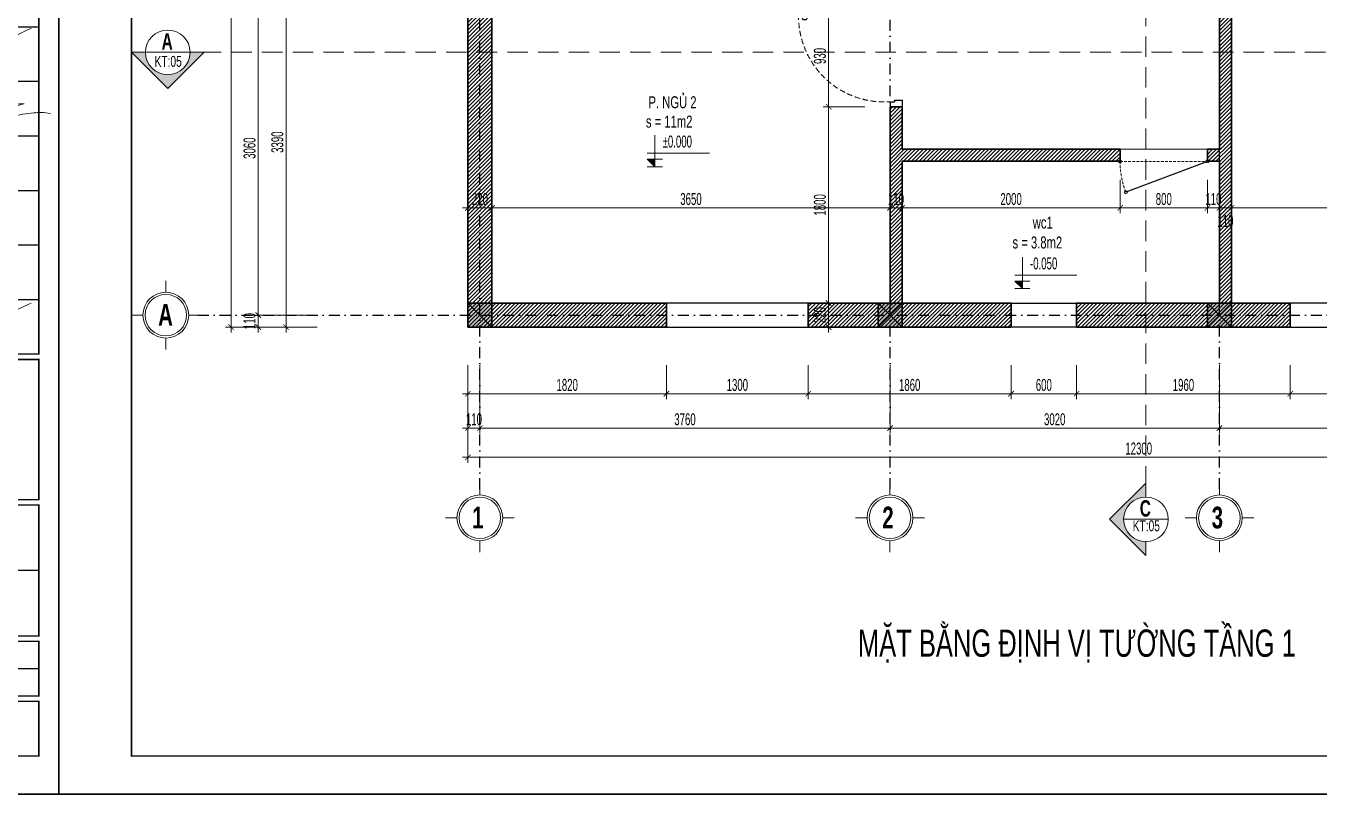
# Model space of a CAD drawing. Header units: inches. Extents: x 274208 to 641690, y -81912 to 129129.
# Drawn here: x 489819 to 501676, y 89217 to 96259 of the extents above; entities that cross this region are included whole.
import ezdxf
from ezdxf.enums import TextEntityAlignment as Align

# ---------------------------------------------------------------- set-up
doc = ezdxf.new("R2010")
doc.units = ezdxf.units.IN
doc.header["$MEASUREMENT"] = 0
doc.header["$PDMODE"] = 3
for name, pattern in [('$1$HIDDEN', [0.375, 0.25, -0.125]), ('DASHDOT', [1, 0.5, -0.25, 0, -0.25]), ('HIDDEN', [0.375, 0.25, -0.125])]:
    doc.linetypes.add(name, pattern=pattern)
for name, color, linetype, lineweight in [('01.Cut', 255, 'Continuous', 35), ('02.Thay', 145, 'Continuous', 20), ('03.Manh', 251, 'Continuous', 13), ('04.Khuat', 250, 'HIDDEN', 18), ('05.Text', 253, 'Continuous', 18), ('06.betong', 2, 'Continuous', 35), ('08.Dim', 156, 'Continuous', 15), ('09.Hatch', 250, 'Continuous', 5), ('11.Khung bo', 32, 'Continuous', 50), ('12.Khung', 36, 'Continuous', 25), ('12.Kinh', 158, 'Continuous', 9), ('DIM', 252, 'Continuous', 20), ('NN_KI HIEU', 22, 'Continuous', 18)]:
    doc.layers.add(name, color=color, linetype=linetype, lineweight=lineweight)
for name, color, linetype in [('3', 2, 'Continuous'), ('NET VUA', 143, 'Continuous'), ('text', 7, 'Continuous'), ('TRUC', 250, 'DASHDOT')]:
    doc.layers.add(name, color=color, linetype=linetype)
doc.layers.add('Tpl_Bound', color=1, linetype='Continuous', plot=False)
doc.styles.add('AVANTH', font='')
doc.styles.add('AVANTHB', font='')
doc.styles.add('TT5_Ghi chu 1', font='', dxfattribs={"width": 0.7, "height": 240})
doc.styles.add('TT5_Text Dim', font='hoatbif.shx', dxfattribs={"width": 0.6})
doc.styles.get('AVANTH').set_extended_font_data('.VnAvantH')
doc.styles.get('AVANTHB').set_extended_font_data('.VnAvantH', bold=True)
doc.styles.get('TT5_Ghi chu 1').set_extended_font_data('.VnBlackH')
doc.dimstyles.new('TT5_Dim 1-50', dxfattribs={"dimscale": 50, "dimtxt": 2.2, "dimasz": 1, "dimexe": 1, "dimexo": 0.5, "dimgap": 0.5, "dimtad": 1, "dimdec": 0, "dimzin": 0, "dimdsep": 46, "dimtxsty": 'TT5_Text Dim', "dimblk": 'ARCHTICK', "dimcen": 0, "dimdle": 1, "dimclrd": 256, "dimclre": 256, "dimclrt": 1, "dimadec": 0, "dimazin": 0, "dimtfac": 0.015, "dimtdec": 0, "dimtix": 1, "dimtmove": 2, "dimatfit": 3, "dimldrblk": 'DOT', "dimfxl": 1, "dimtolj": 1, "dimtzin": 0, "dimlwd": -1, "dimlwe": -1, "dimarcsym": 1})

# ---------------------------------------------------------------- blocks, each defined once
blk = doc.blocks.new('100')
at = {"layer": '05.Text', "color": 1}
for points in [[(1900833, -932012), (1901016, -931923), (1901073, -931902), (1901073, -931902)], [(1900833, -937050), (1901016, -936961), (1901073, -936940), (1901073, -936940)]]:
    blk.add_lwpolyline(points, dxfattribs=at)
blk.add_open_spline([(1900027, -933500), (1900028, -933495), (1900029, -933475), (1900010, -933522), (1900041, -933557), (1900095, -933511), (1900154, -933461), (1900222, -933393), (1900280, -933312), (1900318, -933248), (1900355, -933202), (1900345, -933163), (1900297, -933190), (1900265, -933226), (1900221, -933280), (1900168, -933361), (1900108, -933445), (1900075, -933539), (1900057, -933597), (1900065, -933630), (1900077, -933654), (1900123, -933629), (1900176, -933586), (1900391, -933344), (1900537, -933217), (1900787, -932865), (1900665, -932986), (1900598, -933094), (1900494, -933261), (1900413, -933391), (1900396, -933454), (1900395, -933492), (1900470, -933407), (1900493, -933365), (1900645, -933168), (1900543, -933294), (1900513, -933336), (1900502, -933367), (1900498, -933393), (1900534, -933398), (1900569, -933370), (1900603, -933334), (1900678, -933245), (1900567, -933315), (1900453, -933362), (1900586, -933347), (1900655, -933323), (1900766, -933306), (1900830, -933287), (1900975, -933278), (1900875, -933295), (1900785, -933350), (1900604, -933442), (1900351, -933549), (1899955, -933689), (1899652, -933774), (1899240, -933977), (1899913, -933722), (1900222, -933624), (1900688, -933511), (1901024, -933457), (1901268, -933437), (1901368, -933451), (1901426, -933459)], degree=3, knots=[0, 0, 0, 0, 13.001549, 45.182046, 75.147666, 135.108377, 209.641321, 330.219786, 413.431736, 506.039568, 562.398795, 572.463919, 614.687261, 666.540181, 742.379066, 813.202468, 960.332922, 1047.085289, 1116.051756, 1131.302675, 1149.586427, 1184.79628, 1250.847983, 1377.568732, 2101.569807, 2168.068812, 2267.843813, 2387.363722, 2649.028258, 2817.08725, 2833.831444, 2854.618351, 2901.709158, 3027.903615, 3176.185809, 3269.626432, 3330.368571, 3346.796885, 3372.809813, 3391.190007, 3437.370987, 3499.325704, 3566.136718, 3664.560559, 3739.363206, 3816.79641, 3907.070556, 4014.590981, 4111.202593, 4196.764677, 4225.616608, 4342.07839, 4556.167365, 4806.734713, 5180.847788, 5782.871818, 5867.791252, 6344.624172, 6742.186194, 7236.015034, 7661.393477, 7790.355718, 7964.394921, 7964.394921, 7964.394921, 7964.394921], dxfattribs=at)
at = {"layer": '11.Khung bo', "const_width": 26.7}
for points in [[(1860913, -945240), (1860913, -916940), (1896063, -916940), (1896063, -945240)], [(1896213, -937871), (1901213, -937871), (1901213, -930871), (1896213, -930871)], [(1896213, -940540), (1901213, -940540), (1901213, -937971), (1896213, -937971)], [(1896213, -943040), (1901213, -943040), (1901213, -940640), (1896213, -940640)], [(1896213, -944140), (1901213, -944140), (1901213, -943140), (1896213, -943140)], [(1896213, -945240), (1901213, -945240), (1901213, -944240), (1896213, -944240)]]:
    blk.add_lwpolyline(points, close=True, dxfattribs=at)
at = {"layer": '12.Khung'}
for p, q in [((1896213, -931871), (1901213, -931871)), ((1896213, -932871), (1901213, -932871)), ((1896213, -933871), (1901213, -933871)), ((1896213, -934871), (1901213, -934871)), ((1896213, -935871), (1901213, -935871)), ((1896213, -936871), (1901213, -936871)), ((1901213, -941840), (1896213, -941840)), ((1901213, -943640), (1896213, -943640))]:
    blk.add_line(p, q, dxfattribs=at)
at = {"layer": '12.Khung', "color": 1}
blk.add_lwpolyline([(1901579, -945940), (1901579, -916240), (1859580, -916240), (1859580, -945940)], close=True, dxfattribs=at)
blk = doc.blocks.new('\xad3yjrtuktyl')
at = {"layer": '06.betong'}
blk.add_hatch(color=0, dxfattribs=at).paths.add_polyline_path([(-110, -110), (110, -110), (110, 110), (-110, 110)])
at = {"layer": '06.betong', "color": 0}
for p, q in [((-110, 110), (110, -110)), ((-110, -110), (110, 110))]:
    blk.add_line(p, q, dxfattribs=at)
blk.add_lwpolyline([(-110, -110), (110, -110), (110, 110), (-110, 110)], close=True, dxfattribs=at)
blk = doc.blocks.new('CUA D110920')
at = {"layer": '04.Khuat', "ltscale": 200}
blk.add_arc((775005, 2440214), 786, 178.8471, 273.8745, dxfattribs=at)
at = {"layer": '12.Kinh'}
for p, q in [((774948, 2440260), (774328, 2440260)), ((774948, 2440239), (774328, 2440239))]:
    blk.add_line(p, q, dxfattribs=at)
at = {"layer": 'NET VUA'}
for p, q in [((774256, 2440274), (774245, 2440272)), ((774245, 2440272), (774245, 2440269)), ((774251, 2440289), (774297, 2440289)), ((774256, 2440277), (774293, 2440277)), ((774256, 2440277), (774256, 2440274)), ((774258, 2440289), (774258, 2440277)), ((774259, 2440314), (774290, 2440314)), ((774290, 2440289), (774290, 2440277)), ((774293, 2440277), (774293, 2440274)), ((774293, 2440274), (774304, 2440272)), ((774304, 2440272), (774304, 2440269)), ((774328, 2440269), (774328, 2440229)), ((774948, 2440269), (774948, 2440229)), ((775058, 2440269), (775058, 2440314)), ((775058, 2440314), (775168, 2440314)), ((775058, 2440269), (775098, 2440269)), ((775098, 2440254), (775098, 2440269)), ((775098, 2440254), (775168, 2440254)), ((775168, 2440254), (775168, 2440314)), ((774245, 2440227), (774245, 2440229)), ((774256, 2440225), (774245, 2440227)), ((774251, 2440210), (774297, 2440210)), ((774256, 2440222), (774256, 2440225)), ((774256, 2440222), (774293, 2440222)), ((774258, 2440210), (774258, 2440222)), ((774259, 2440184), (774290, 2440184)), ((774290, 2440210), (774290, 2440222)), ((774293, 2440225), (774304, 2440227)), ((774293, 2440222), (774293, 2440225)), ((774304, 2440227), (774304, 2440229)), ((775058, 2439429), (775058, 2439384)), ((775058, 2439429), (775098, 2439429)), ((775098, 2439444), (775168, 2439444)), ((775098, 2439444), (775098, 2439429)), ((775168, 2439444), (775168, 2439384)), ((775058, 2439384), (775168, 2439384))]:
    blk.add_line(p, q, dxfattribs=at)
for points in [[(774328, 2440229), (774218, 2440229), (774218, 2440269), (774328, 2440269)], [(774948, 2440269), (775058, 2440269), (775058, 2440229), (774948, 2440229)]]:
    blk.add_lwpolyline(points, dxfattribs=at)
for centre, start, end in [((774274, 2440296), 130.0176, 196.133), ((774274, 2440296), 343.867, 49.9824), ((774274, 2440203), 163.867, 229.9824), ((774274, 2440203), 310.0176, 16.133)]:
    blk.add_arc(centre, 24, start, end, dxfattribs=at)
blk = doc.blocks.new('ƯERWERWE3')
at = {"layer": '02.Thay'}
for centre in [(458720, 76276), (459520, 76276), (458773, 75992)]:
    blk.add_circle(centre, 13.7, dxfattribs=at)
at = {"layer": '03.Manh', "linetype": 'HIDDEN', "ltscale": 100}
blk.add_line((458720, 76276), (459520, 76276), dxfattribs=at)
blk.add_arc((459520, 76276), 800, 180, 200.8049, dxfattribs=at)
at = {"layer": '3'}
blk.add_line((459520, 76276), (458773, 75992), dxfattribs=at)
blk = doc.blocks.new('_ARCHTICK')
at = {"color": 0, "linetype": 'ByBlock', "const_width": 0.15}
blk.add_lwpolyline([(-0.5, -0.5), (0.5, 0.5)], dxfattribs=at)
blk = doc.blocks.new('*D418')
at = {"layer": '08.Dim', "transparency": 16777216}
for p, q in [((492489, 96888), (492155, 96888)), ((492205, 96938), (492205, 93448)), ((492489, 93498), (492155, 93498))]:
    blk.add_line(p, q, dxfattribs=at)
at = {"layer": 'Defpoints', "color": 0, "transparency": 16777216}
for p in [(492514, 96888), (492205, 93498), (492514, 93498)]:
    blk.add_point(p, dxfattribs=at)
at = {"layer": '08.Dim', "transparency": 16777216, "xscale": 50, "yscale": 50, "zscale": 50}
for p, rotation in [((492205, 96888), 90), ((492205, 93498), 270)]:
    blk.add_blockref('_ARCHTICK', p, dxfattribs=dict(at, rotation=rotation))
at = {"layer": '08.Dim', "color": 1, "transparency": 16777216, "insert": (492125, 95193), "char_height": 110, "attachment_point": 5, "rotation": 90, "style": 'TT5_Text Dim'}
blk.add_mtext('\\A1;3390', dxfattribs=at)
blk = doc.blocks.new('_DOT')
at = {"color": 1, "linetype": 'ByBlock'}
blk.add_line((-0.5, 0), (-1, 0), dxfattribs=at)
at = {"color": 1, "linetype": 'ByBlock', "const_width": 0.5}
blk.add_lwpolyline([(-0.25, 0, 1), (0.25, 0, 1)], format="xyb", close=True, dxfattribs=at)
blk = doc.blocks.new('*D421')
at = {"layer": '08.Dim', "transparency": 16777216}
for p, q in [((492489, 96668), (491900, 96668)), ((491950, 96718), (491950, 93558)), ((492489, 93608), (491900, 93608))]:
    blk.add_line(p, q, dxfattribs=at)
at = {"layer": 'Defpoints', "color": 0, "transparency": 16777216}
for p in [(492514, 96668), (491950, 93608), (492514, 93608)]:
    blk.add_point(p, dxfattribs=at)
at = {"layer": '08.Dim', "transparency": 16777216, "xscale": 50, "yscale": 50, "zscale": 50}
for p, rotation in [((491950, 96668), 90), ((491950, 93608), 270)]:
    blk.add_blockref('_ARCHTICK', p, dxfattribs=dict(at, rotation=rotation))
at = {"layer": '08.Dim', "color": 1, "transparency": 16777216, "insert": (491870, 95138), "char_height": 110, "attachment_point": 5, "rotation": 90, "style": 'TT5_Text Dim'}
blk.add_mtext('\\A1;3060', dxfattribs=at)
blk = doc.blocks.new('*D422')
at = {"layer": '08.Dim', "transparency": 16777216}
for p, q in [((492489, 93608), (491900, 93608)), ((491950, 93608), (491950, 93658)), ((491950, 93608), (491950, 93498)), ((492489, 93498), (491900, 93498)), ((491950, 93498), (491950, 93448))]:
    blk.add_line(p, q, dxfattribs=at)
at = {"layer": 'Defpoints', "color": 0, "transparency": 16777216}
for p in [(492514, 93608), (491950, 93498), (492514, 93498)]:
    blk.add_point(p, dxfattribs=at)
at = {"layer": '08.Dim', "transparency": 16777216, "xscale": 50, "yscale": 50, "zscale": 50}
for p, rotation in [((491950, 93608), 270), ((491950, 93498), 90)]:
    blk.add_blockref('_ARCHTICK', p, dxfattribs=dict(at, rotation=rotation))
at = {"layer": '08.Dim', "color": 1, "transparency": 16777216, "insert": (491870, 93553), "char_height": 110, "attachment_point": 5, "rotation": 90, "style": 'TT5_Text Dim'}
blk.add_mtext('\\A1;110', dxfattribs=at)
blk = doc.blocks.new('*D423')
at = {"layer": '08.Dim', "transparency": 16777216}
for p, q in [((492489, 100498), (491650, 100498)), ((491700, 100548), (491700, 93448)), ((492489, 93498), (491650, 93498))]:
    blk.add_line(p, q, dxfattribs=at)
at = {"layer": 'Defpoints', "color": 0, "transparency": 16777216}
for p in [(492514, 100498), (491700, 93498), (492514, 93498)]:
    blk.add_point(p, dxfattribs=at)
at = {"layer": '08.Dim', "transparency": 16777216, "xscale": 50, "yscale": 50, "zscale": 50}
for p, rotation in [((491700, 100498), 90), ((491700, 93498), 270)]:
    blk.add_blockref('_ARCHTICK', p, dxfattribs=dict(at, rotation=rotation))
at = {"layer": '08.Dim', "color": 1, "transparency": 16777216, "insert": (491620, 96998), "char_height": 110, "attachment_point": 5, "rotation": 90, "style": 'TT5_Text Dim'}
blk.add_mtext('\\A1;7000', dxfattribs=at)
blk = doc.blocks.new('*D436')
at = {"layer": '08.Dim', "transparency": 16777216}
for p, q in [((493872, 93150), (493872, 92837)), ((495692, 93150), (495692, 92837)), ((493822, 92887), (495742, 92887))]:
    blk.add_line(p, q, dxfattribs=at)
at = {"layer": 'Defpoints', "color": 0, "transparency": 16777216}
for p in [(493872, 93175), (495692, 93175), (495692, 92887)]:
    blk.add_point(p, dxfattribs=at)
at = {"layer": '08.Dim', "transparency": 16777216, "xscale": 50, "yscale": 50, "zscale": 50, "rotation": 180}
blk.add_blockref('_ARCHTICK', (493872, 92887), dxfattribs=at)
at = {"layer": '08.Dim', "transparency": 16777216, "xscale": 50, "yscale": 50, "zscale": 50}
blk.add_blockref('_ARCHTICK', (495692, 92887), dxfattribs=at)
at = {"layer": '08.Dim', "color": 1, "transparency": 16777216, "insert": (494782, 92967), "char_height": 110, "attachment_point": 5, "style": 'TT5_Text Dim'}
blk.add_mtext('\\A1;1820', dxfattribs=at)
blk = doc.blocks.new('*D437')
at = {"layer": '08.Dim', "transparency": 16777216}
for p, q in [((495692, 93150), (495692, 92837)), ((496992, 93150), (496992, 92837)), ((495642, 92887), (497042, 92887))]:
    blk.add_line(p, q, dxfattribs=at)
at = {"layer": 'Defpoints', "color": 0, "transparency": 16777216}
for p in [(495692, 93175), (496992, 93175), (496992, 92887)]:
    blk.add_point(p, dxfattribs=at)
at = {"layer": '08.Dim', "transparency": 16777216, "xscale": 50, "yscale": 50, "zscale": 50, "rotation": 180}
blk.add_blockref('_ARCHTICK', (495692, 92887), dxfattribs=at)
at = {"layer": '08.Dim', "transparency": 16777216, "xscale": 50, "yscale": 50, "zscale": 50}
blk.add_blockref('_ARCHTICK', (496992, 92887), dxfattribs=at)
at = {"layer": '08.Dim', "color": 1, "transparency": 16777216, "insert": (496342, 92967), "char_height": 110, "attachment_point": 5, "style": 'TT5_Text Dim'}
blk.add_mtext('\\A1;1300', dxfattribs=at)
blk = doc.blocks.new('*D438')
at = {"layer": '08.Dim', "transparency": 16777216}
for p, q in [((496992, 93150), (496992, 92837)), ((498852, 93150), (498852, 92837)), ((496942, 92887), (498902, 92887))]:
    blk.add_line(p, q, dxfattribs=at)
at = {"layer": 'Defpoints', "color": 0, "transparency": 16777216}
for p in [(496992, 93175), (498852, 93175), (498852, 92887)]:
    blk.add_point(p, dxfattribs=at)
at = {"layer": '08.Dim', "transparency": 16777216, "xscale": 50, "yscale": 50, "zscale": 50, "rotation": 180}
blk.add_blockref('_ARCHTICK', (496992, 92887), dxfattribs=at)
at = {"layer": '08.Dim', "transparency": 16777216, "xscale": 50, "yscale": 50, "zscale": 50}
blk.add_blockref('_ARCHTICK', (498852, 92887), dxfattribs=at)
at = {"layer": '08.Dim', "color": 1, "transparency": 16777216, "insert": (497922, 92967), "char_height": 110, "attachment_point": 5, "style": 'TT5_Text Dim'}
blk.add_mtext('\\A1;1860', dxfattribs=at)
blk = doc.blocks.new('*D439')
at = {"layer": '08.Dim', "transparency": 16777216}
for p, q in [((498852, 93150), (498852, 92837)), ((499452, 93150), (499452, 92837)), ((498802, 92887), (499502, 92887))]:
    blk.add_line(p, q, dxfattribs=at)
at = {"layer": 'Defpoints', "color": 0, "transparency": 16777216}
for p in [(498852, 93175), (499452, 93175), (499452, 92887)]:
    blk.add_point(p, dxfattribs=at)
at = {"layer": '08.Dim', "transparency": 16777216, "xscale": 50, "yscale": 50, "zscale": 50, "rotation": 180}
blk.add_blockref('_ARCHTICK', (498852, 92887), dxfattribs=at)
at = {"layer": '08.Dim', "transparency": 16777216, "xscale": 50, "yscale": 50, "zscale": 50}
blk.add_blockref('_ARCHTICK', (499452, 92887), dxfattribs=at)
at = {"layer": '08.Dim', "color": 1, "transparency": 16777216, "insert": (499152, 92967), "char_height": 110, "attachment_point": 5, "style": 'TT5_Text Dim'}
blk.add_mtext('\\A1;600', dxfattribs=at)
blk = doc.blocks.new('*D440')
at = {"layer": '08.Dim', "transparency": 16777216}
for p, q in [((499452, 93150), (499452, 92837)), ((501412, 93150), (501412, 92837)), ((499402, 92887), (501462, 92887))]:
    blk.add_line(p, q, dxfattribs=at)
at = {"layer": 'Defpoints', "color": 0, "transparency": 16777216}
for p in [(499452, 93175), (501412, 93175), (501412, 92887)]:
    blk.add_point(p, dxfattribs=at)
at = {"layer": '08.Dim', "transparency": 16777216, "xscale": 50, "yscale": 50, "zscale": 50, "rotation": 180}
blk.add_blockref('_ARCHTICK', (499452, 92887), dxfattribs=at)
at = {"layer": '08.Dim', "transparency": 16777216, "xscale": 50, "yscale": 50, "zscale": 50}
blk.add_blockref('_ARCHTICK', (501412, 92887), dxfattribs=at)
at = {"layer": '08.Dim', "color": 1, "transparency": 16777216, "insert": (500432, 92967), "char_height": 110, "attachment_point": 5, "style": 'TT5_Text Dim'}
blk.add_mtext('\\A1;1960', dxfattribs=at)
blk = doc.blocks.new('*D441')
at = {"layer": '08.Dim', "transparency": 16777216}
for p, q in [((501412, 93150), (501412, 92837)), ((504612, 93150), (504612, 92837)), ((501362, 92887), (504662, 92887))]:
    blk.add_line(p, q, dxfattribs=at)
at = {"layer": 'Defpoints', "color": 0, "transparency": 16777216}
for p in [(501412, 93175), (504612, 93175), (504612, 92887)]:
    blk.add_point(p, dxfattribs=at)
at = {"layer": '08.Dim', "transparency": 16777216, "xscale": 50, "yscale": 50, "zscale": 50, "rotation": 180}
blk.add_blockref('_ARCHTICK', (501412, 92887), dxfattribs=at)
at = {"layer": '08.Dim', "transparency": 16777216, "xscale": 50, "yscale": 50, "zscale": 50}
blk.add_blockref('_ARCHTICK', (504612, 92887), dxfattribs=at)
at = {"layer": '08.Dim', "color": 1, "transparency": 16777216, "insert": (503012, 92967), "char_height": 110, "attachment_point": 5, "style": 'TT5_Text Dim'}
blk.add_mtext('\\A1;3200', dxfattribs=at)
blk = doc.blocks.new('*D443')
at = {"layer": '08.Dim', "transparency": 16777216}
for p, q in [((493872, 93150), (493872, 92522)), ((493982, 93150), (493982, 92522)), ((493872, 92572), (493822, 92572)), ((493872, 92572), (493982, 92572)), ((493982, 92572), (494032, 92572))]:
    blk.add_line(p, q, dxfattribs=at)
at = {"layer": 'Defpoints', "color": 0, "transparency": 16777216}
for p in [(493872, 93175), (493982, 93175), (493982, 92572)]:
    blk.add_point(p, dxfattribs=at)
at = {"layer": '08.Dim', "transparency": 16777216, "xscale": 50, "yscale": 50, "zscale": 50}
blk.add_blockref('_ARCHTICK', (493872, 92572), dxfattribs=at)
at = {"layer": '08.Dim', "transparency": 16777216, "xscale": 50, "yscale": 50, "zscale": 50, "rotation": 180}
blk.add_blockref('_ARCHTICK', (493982, 92572), dxfattribs=at)
at = {"layer": '08.Dim', "color": 1, "transparency": 16777216, "insert": (493927, 92652), "char_height": 110, "attachment_point": 5, "style": 'TT5_Text Dim'}
blk.add_mtext('\\A1;110', dxfattribs=at)
blk = doc.blocks.new('*D444')
at = {"layer": '08.Dim', "transparency": 16777216}
for p, q in [((493982, 93150), (493982, 92522)), ((497742, 93150), (497742, 92522)), ((493932, 92572), (497792, 92572))]:
    blk.add_line(p, q, dxfattribs=at)
at = {"layer": 'Defpoints', "color": 0, "transparency": 16777216}
for p in [(493982, 93175), (497742, 93175), (497742, 92572)]:
    blk.add_point(p, dxfattribs=at)
at = {"layer": '08.Dim', "transparency": 16777216, "xscale": 50, "yscale": 50, "zscale": 50, "rotation": 180}
blk.add_blockref('_ARCHTICK', (493982, 92572), dxfattribs=at)
at = {"layer": '08.Dim', "transparency": 16777216, "xscale": 50, "yscale": 50, "zscale": 50}
blk.add_blockref('_ARCHTICK', (497742, 92572), dxfattribs=at)
at = {"layer": '08.Dim', "color": 1, "transparency": 16777216, "insert": (495862, 92652), "char_height": 110, "attachment_point": 5, "style": 'TT5_Text Dim'}
blk.add_mtext('\\A1;3760', dxfattribs=at)
blk = doc.blocks.new('*D445')
at = {"layer": '08.Dim', "transparency": 16777216}
for p, q in [((497742, 93150), (497742, 92522)), ((500762, 93150), (500762, 92522)), ((497692, 92572), (500812, 92572))]:
    blk.add_line(p, q, dxfattribs=at)
at = {"layer": 'Defpoints', "color": 0, "transparency": 16777216}
for p in [(497742, 93175), (500762, 93175), (500762, 92572)]:
    blk.add_point(p, dxfattribs=at)
at = {"layer": '08.Dim', "transparency": 16777216, "xscale": 50, "yscale": 50, "zscale": 50, "rotation": 180}
blk.add_blockref('_ARCHTICK', (497742, 92572), dxfattribs=at)
at = {"layer": '08.Dim', "transparency": 16777216, "xscale": 50, "yscale": 50, "zscale": 50}
blk.add_blockref('_ARCHTICK', (500762, 92572), dxfattribs=at)
at = {"layer": '08.Dim', "color": 1, "transparency": 16777216, "insert": (499252, 92652), "char_height": 110, "attachment_point": 5, "style": 'TT5_Text Dim'}
blk.add_mtext('\\A1;3020', dxfattribs=at)
blk = doc.blocks.new('*D446')
at = {"layer": '08.Dim', "transparency": 16777216}
for p, q in [((500762, 93150), (500762, 92522)), ((505262, 93150), (505262, 92522)), ((500712, 92572), (505312, 92572))]:
    blk.add_line(p, q, dxfattribs=at)
at = {"layer": 'Defpoints', "color": 0, "transparency": 16777216}
for p in [(500762, 93175), (505262, 93175), (505262, 92572)]:
    blk.add_point(p, dxfattribs=at)
at = {"layer": '08.Dim', "transparency": 16777216, "xscale": 50, "yscale": 50, "zscale": 50, "rotation": 180}
blk.add_blockref('_ARCHTICK', (500762, 92572), dxfattribs=at)
at = {"layer": '08.Dim', "transparency": 16777216, "xscale": 50, "yscale": 50, "zscale": 50}
blk.add_blockref('_ARCHTICK', (505262, 92572), dxfattribs=at)
at = {"layer": '08.Dim', "color": 1, "transparency": 16777216, "insert": (503012, 92652), "char_height": 110, "attachment_point": 5, "style": 'TT5_Text Dim'}
blk.add_mtext('\\A1;4500', dxfattribs=at)
blk = doc.blocks.new('*D448')
at = {"layer": '08.Dim', "transparency": 16777216}
for p, q in [((493872, 93150), (493872, 92254)), ((506172, 93150), (506172, 92254)), ((493822, 92304), (506222, 92304))]:
    blk.add_line(p, q, dxfattribs=at)
at = {"layer": 'Defpoints', "color": 0, "transparency": 16777216}
for p in [(493872, 93175), (506172, 93175), (506172, 92304)]:
    blk.add_point(p, dxfattribs=at)
at = {"layer": '08.Dim', "transparency": 16777216, "xscale": 50, "yscale": 50, "zscale": 50, "rotation": 180}
blk.add_blockref('_ARCHTICK', (493872, 92304), dxfattribs=at)
at = {"layer": '08.Dim', "transparency": 16777216, "xscale": 50, "yscale": 50, "zscale": 50}
blk.add_blockref('_ARCHTICK', (506172, 92304), dxfattribs=at)
at = {"layer": '08.Dim', "color": 1, "transparency": 16777216, "insert": (500022, 92384), "char_height": 110, "attachment_point": 5, "style": 'TT5_Text Dim'}
blk.add_mtext('\\A1;12300', dxfattribs=at)
blk = doc.blocks.new('DANHTRUC')
for p, q in [((980383, -947347), (980383, -947137)), ((979963, -947767), (979753, -947767)), ((980803, -947767), (981013, -947767)), ((980383, -948187), (980383, -948397))]:
    blk.add_line(p, q)
for radius in [420, 380]:
    blk.add_circle((980383, -947767), radius)
blk = doc.blocks.new('A$C4E7C6F34')
at = {"layer": 'DIM'}
blk.add_hatch(color=256, dxfattribs=at).paths.add_polyline_path([(-38, 0), (-38, 138), (-178, 138)])
for p, q in [((-38, 576), (-38, 0)), ((964, 248), (-178, 248)), ((-178, 138), (101, 138)), ((-178, 138), (-38, 0)), ((-178, 0), (101, 0))]:
    blk.add_line(p, q, dxfattribs=at)
at = {"layer": 'text', "style": 'TT5_Text Dim', "flags": 8}
blk.add_attdef('%%P0.000', text='', height=220, dxfattribs=at).set_placement((102, 461), align=Align.MIDDLE_LEFT)
blk = doc.blocks.new('*D489')
at = {"layer": '08.Dim', "transparency": 16777216}
for p, q in [((493872, 94848), (493872, 94541)), ((494092, 94848), (494092, 94541)), ((493822, 94591), (494142, 94591))]:
    blk.add_line(p, q, dxfattribs=at)
at = {"layer": 'Defpoints', "color": 0, "transparency": 16777216}
for p in [(493872, 94873), (494092, 94873), (494092, 94591)]:
    blk.add_point(p, dxfattribs=at)
at = {"layer": '08.Dim', "transparency": 16777216, "xscale": 50, "yscale": 50, "zscale": 50, "rotation": 180}
blk.add_blockref('_ARCHTICK', (493872, 94591), dxfattribs=at)
at = {"layer": '08.Dim', "transparency": 16777216, "xscale": 50, "yscale": 50, "zscale": 50}
blk.add_blockref('_ARCHTICK', (494092, 94591), dxfattribs=at)
at = {"layer": '08.Dim', "color": 1, "transparency": 16777216, "insert": (493982, 94671), "char_height": 110, "attachment_point": 5, "style": 'TT5_Text Dim'}
blk.add_mtext('\\A1;220', dxfattribs=at)
blk = doc.blocks.new('*D490')
at = {"layer": '08.Dim', "transparency": 16777216}
for p, q in [((494092, 94848), (494092, 94541)), ((497742, 94848), (497742, 94541)), ((494042, 94591), (497792, 94591))]:
    blk.add_line(p, q, dxfattribs=at)
at = {"layer": 'Defpoints', "color": 0, "transparency": 16777216}
for p in [(494092, 94873), (497742, 94873), (497742, 94591)]:
    blk.add_point(p, dxfattribs=at)
at = {"layer": '08.Dim', "transparency": 16777216, "xscale": 50, "yscale": 50, "zscale": 50, "rotation": 180}
blk.add_blockref('_ARCHTICK', (494092, 94591), dxfattribs=at)
at = {"layer": '08.Dim', "transparency": 16777216, "xscale": 50, "yscale": 50, "zscale": 50}
blk.add_blockref('_ARCHTICK', (497742, 94591), dxfattribs=at)
at = {"layer": '08.Dim', "color": 1, "transparency": 16777216, "insert": (495917, 94671), "char_height": 110, "attachment_point": 5, "style": 'TT5_Text Dim'}
blk.add_mtext('\\A1;3650', dxfattribs=at)
blk = doc.blocks.new('*D491')
at = {"layer": '08.Dim', "transparency": 16777216}
for p, q in [((497742, 94848), (497742, 94541)), ((497852, 94848), (497852, 94541)), ((497742, 94591), (497692, 94591)), ((497742, 94591), (497852, 94591)), ((497852, 94591), (497902, 94591))]:
    blk.add_line(p, q, dxfattribs=at)
at = {"layer": 'Defpoints', "color": 0, "transparency": 16777216}
for p in [(497742, 94873), (497852, 94873), (497852, 94591)]:
    blk.add_point(p, dxfattribs=at)
at = {"layer": '08.Dim', "transparency": 16777216, "xscale": 50, "yscale": 50, "zscale": 50}
blk.add_blockref('_ARCHTICK', (497742, 94591), dxfattribs=at)
at = {"layer": '08.Dim', "transparency": 16777216, "xscale": 50, "yscale": 50, "zscale": 50, "rotation": 180}
blk.add_blockref('_ARCHTICK', (497852, 94591), dxfattribs=at)
at = {"layer": '08.Dim', "color": 1, "transparency": 16777216, "insert": (497797, 94671), "char_height": 110, "attachment_point": 5, "style": 'TT5_Text Dim'}
blk.add_mtext('\\A1;110', dxfattribs=at)
blk = doc.blocks.new('*D492')
at = {"layer": '08.Dim', "transparency": 16777216}
for p, q in [((497852, 94848), (497852, 94541)), ((499852, 94848), (499852, 94541)), ((497802, 94591), (499902, 94591))]:
    blk.add_line(p, q, dxfattribs=at)
at = {"layer": 'Defpoints', "color": 0, "transparency": 16777216}
for p in [(497852, 94873), (499852, 94873), (499852, 94591)]:
    blk.add_point(p, dxfattribs=at)
at = {"layer": '08.Dim', "transparency": 16777216, "xscale": 50, "yscale": 50, "zscale": 50, "rotation": 180}
blk.add_blockref('_ARCHTICK', (497852, 94591), dxfattribs=at)
at = {"layer": '08.Dim', "transparency": 16777216, "xscale": 50, "yscale": 50, "zscale": 50}
blk.add_blockref('_ARCHTICK', (499852, 94591), dxfattribs=at)
at = {"layer": '08.Dim', "color": 1, "transparency": 16777216, "insert": (498852, 94671), "char_height": 110, "attachment_point": 5, "style": 'TT5_Text Dim'}
blk.add_mtext('\\A1;2000', dxfattribs=at)
blk = doc.blocks.new('*D493')
at = {"layer": '08.Dim', "transparency": 16777216}
for p, q in [((499852, 94848), (499852, 94541)), ((500652, 94848), (500652, 94541)), ((499802, 94591), (500702, 94591))]:
    blk.add_line(p, q, dxfattribs=at)
at = {"layer": 'Defpoints', "color": 0, "transparency": 16777216}
for p in [(499852, 94873), (500652, 94873), (500652, 94591)]:
    blk.add_point(p, dxfattribs=at)
at = {"layer": '08.Dim', "transparency": 16777216, "xscale": 50, "yscale": 50, "zscale": 50, "rotation": 180}
blk.add_blockref('_ARCHTICK', (499852, 94591), dxfattribs=at)
at = {"layer": '08.Dim', "transparency": 16777216, "xscale": 50, "yscale": 50, "zscale": 50}
blk.add_blockref('_ARCHTICK', (500652, 94591), dxfattribs=at)
at = {"layer": '08.Dim', "color": 1, "transparency": 16777216, "insert": (500252, 94671), "char_height": 110, "attachment_point": 5, "style": 'TT5_Text Dim'}
blk.add_mtext('\\A1;800', dxfattribs=at)
blk = doc.blocks.new('*D494')
at = {"layer": '08.Dim', "transparency": 16777216}
for p, q in [((500652, 94848), (500652, 94541)), ((500762, 94848), (500762, 94541)), ((500652, 94591), (500602, 94591)), ((500652, 94591), (500762, 94591)), ((500762, 94591), (500812, 94591))]:
    blk.add_line(p, q, dxfattribs=at)
at = {"layer": 'Defpoints', "color": 0, "transparency": 16777216}
for p in [(500652, 94873), (500762, 94873), (500762, 94591)]:
    blk.add_point(p, dxfattribs=at)
at = {"layer": '08.Dim', "transparency": 16777216, "xscale": 50, "yscale": 50, "zscale": 50}
blk.add_blockref('_ARCHTICK', (500652, 94591), dxfattribs=at)
at = {"layer": '08.Dim', "transparency": 16777216, "xscale": 50, "yscale": 50, "zscale": 50, "rotation": 180}
blk.add_blockref('_ARCHTICK', (500762, 94591), dxfattribs=at)
at = {"layer": '08.Dim', "color": 1, "transparency": 16777216, "insert": (500707, 94671), "char_height": 110, "attachment_point": 5, "style": 'TT5_Text Dim'}
blk.add_mtext('\\A1;110', dxfattribs=at)
blk = doc.blocks.new('*D495')
at = {"layer": '08.Dim', "transparency": 16777216}
for p, q in [((500762, 94848), (500762, 94541)), ((500872, 94848), (500872, 94541)), ((500712, 94591), (500922, 94591))]:
    blk.add_line(p, q, dxfattribs=at)
at = {"layer": 'Defpoints', "color": 0, "transparency": 16777216}
for p in [(500762, 94873), (500872, 94873), (500872, 94591)]:
    blk.add_point(p, dxfattribs=at)
at = {"layer": '08.Dim', "transparency": 16777216, "xscale": 50, "yscale": 50, "zscale": 50, "rotation": 180}
blk.add_blockref('_ARCHTICK', (500762, 94591), dxfattribs=at)
at = {"layer": '08.Dim', "transparency": 16777216, "xscale": 50, "yscale": 50, "zscale": 50}
blk.add_blockref('_ARCHTICK', (500872, 94591), dxfattribs=at)
at = {"layer": '08.Dim', "color": 1, "transparency": 16777216, "insert": (500817, 94471), "char_height": 110, "attachment_point": 5, "style": 'TT5_Text Dim'}
blk.add_mtext('\\A1;110', dxfattribs=at)
blk = doc.blocks.new('*D496')
at = {"layer": '08.Dim', "transparency": 16777216}
for p, q in [((500872, 94848), (500872, 94541)), ((505152, 94848), (505152, 94541)), ((500822, 94591), (505202, 94591))]:
    blk.add_line(p, q, dxfattribs=at)
at = {"layer": 'Defpoints', "color": 0, "transparency": 16777216}
for p in [(500872, 94873), (505152, 94873), (505152, 94591)]:
    blk.add_point(p, dxfattribs=at)
at = {"layer": '08.Dim', "transparency": 16777216, "xscale": 50, "yscale": 50, "zscale": 50, "rotation": 180}
blk.add_blockref('_ARCHTICK', (500872, 94591), dxfattribs=at)
at = {"layer": '08.Dim', "transparency": 16777216, "xscale": 50, "yscale": 50, "zscale": 50}
blk.add_blockref('_ARCHTICK', (505152, 94591), dxfattribs=at)
at = {"layer": '08.Dim', "color": 1, "transparency": 16777216, "insert": (503012, 94671), "char_height": 110, "attachment_point": 5, "style": 'TT5_Text Dim'}
blk.add_mtext('\\A1;4280', dxfattribs=at)
blk = doc.blocks.new('*D515')
at = {"layer": '08.Dim', "transparency": 16777216}
for p, q in [((497511, 96448), (497129, 96448)), ((497179, 96498), (497179, 95468)), ((497511, 95518), (497129, 95518))]:
    blk.add_line(p, q, dxfattribs=at)
at = {"layer": 'Defpoints', "color": 0, "transparency": 16777216}
for p in [(497536, 96448), (497179, 95518), (497536, 95518)]:
    blk.add_point(p, dxfattribs=at)
at = {"layer": '08.Dim', "transparency": 16777216, "xscale": 50, "yscale": 50, "zscale": 50}
for p, rotation in [((497179, 96448), 90), ((497179, 95518), 270)]:
    blk.add_blockref('_ARCHTICK', p, dxfattribs=dict(at, rotation=rotation))
at = {"layer": '08.Dim', "color": 1, "transparency": 16777216, "insert": (497099, 95983), "char_height": 110, "attachment_point": 5, "rotation": 90, "style": 'TT5_Text Dim'}
blk.add_mtext('\\A1;930', dxfattribs=at)
blk = doc.blocks.new('*D516')
at = {"layer": '08.Dim', "transparency": 16777216}
for p, q in [((497511, 95518), (497129, 95518)), ((497179, 95568), (497179, 93668)), ((497511, 93718), (497129, 93718))]:
    blk.add_line(p, q, dxfattribs=at)
at = {"layer": 'Defpoints', "color": 0, "transparency": 16777216}
for p in [(497536, 95518), (497179, 93718), (497536, 93718)]:
    blk.add_point(p, dxfattribs=at)
at = {"layer": '08.Dim', "transparency": 16777216, "xscale": 50, "yscale": 50, "zscale": 50}
for p, rotation in [((497179, 95518), 90), ((497179, 93718), 270)]:
    blk.add_blockref('_ARCHTICK', p, dxfattribs=dict(at, rotation=rotation))
at = {"layer": '08.Dim', "color": 1, "transparency": 16777216, "insert": (497099, 94618), "char_height": 110, "attachment_point": 5, "rotation": 90, "style": 'TT5_Text Dim'}
blk.add_mtext('\\A1;1800', dxfattribs=at)
blk = doc.blocks.new('*D517')
at = {"layer": '08.Dim', "transparency": 16777216}
for p, q in [((497511, 93718), (497129, 93718)), ((497179, 93768), (497179, 93448)), ((497511, 93498), (497129, 93498))]:
    blk.add_line(p, q, dxfattribs=at)
at = {"layer": 'Defpoints', "color": 0, "transparency": 16777216}
for p in [(497536, 93718), (497179, 93498), (497536, 93498)]:
    blk.add_point(p, dxfattribs=at)
at = {"layer": '08.Dim', "transparency": 16777216, "xscale": 50, "yscale": 50, "zscale": 50}
for p, rotation in [((497179, 93718), 90), ((497179, 93498), 270)]:
    blk.add_blockref('_ARCHTICK', p, dxfattribs=dict(at, rotation=rotation))
at = {"layer": '08.Dim', "color": 1, "transparency": 16777216, "insert": (497099, 93608), "char_height": 110, "attachment_point": 5, "rotation": 90, "style": 'TT5_Text Dim'}
blk.add_mtext('\\A1;220', dxfattribs=at)

msp = doc.modelspace()

# ---------------------------------------------------------------- hatches: boundary and pattern name
at = {"layer": '09.Hatch'}
h = msp.add_hatch(dxfattribs=at)
h.set_pattern_fill('ANSI31', color=256, scale=200)
h.set_pattern_definition([(45, (493871.775, 93497.585), (-17.67767, 17.67767), [])])
h.paths.add_polyline_path([(493871.8, 100497.6), (493871.8, 99677.6), (494091.8, 99677.6), (494091.8, 100277.6), (497631.8, 100277.6), (503931.8, 100277.6), (503931.8, 100027.6), (504151.8, 100027.6), (504151.8, 100277.6), (505151.8, 100277.6), (505871.8, 100277.6), (505871.8, 100497.6), (497631.8, 100497.6)])
h.paths.add_polyline_path([(494091.8, 96667.6), (497741.8, 96667.6), (497741.8, 96447.6), (497851.8, 96447.6), (497851.8, 96777.6), (494091.8, 96777.6), (494091.8, 96887.6), (493871.8, 96887.6), (493871.8, 93497.6), (495691.8, 93497.6), (495691.8, 93717.6), (494091.8, 93717.6)])
h.paths.add_polyline_path([(497741.8, 93717.6), (496991.8, 93717.6), (496991.8, 93497.6), (498851.8, 93497.6), (498851.8, 93717.6), (497851.8, 93717.6), (497851.8, 95017.6), (499851.8, 95017.6), (499851.8, 95127.6), (497851.8, 95127.6), (497851.8, 95517.6), (497741.8, 95517.6)])
h.paths.add_polyline_path([(501411.8, 93497.6), (501411.8, 93717.6), (500871.8, 93717.6), (500871.8, 96557.6), (500761.8, 96557.6), (500761.8, 95127.6), (500651.8, 95127.6), (500651.8, 95017.6), (500761.8, 95017.6), (500761.8, 93717.6), (499451.8, 93717.6), (499451.8, 93497.6)])
h.paths.add_polyline_path([(505371.8, 93497.6), (506171.8, 93497.6), (506171.8, 93717.6), (505371.8, 93717.6), (505371.8, 94447.6), (505151.8, 94447.6), (505151.8, 93717.6), (504611.8, 93717.6), (504611.8, 93497.6)])
h.paths.add_polyline_path([(505151.8, 96557.6), (505151.8, 96047.6), (505371.8, 96047.6), (505371.8, 96777.6), (504151.8, 96777.6), (504151.8, 97027.6), (503931.8, 97027.6), (503931.8, 96557.6)])
for points in [[(491324.6, 96016.5), (491452.7, 96016.5), (491120.1, 95683.8), (490787.4, 96016.5), (490915.5, 96016.5, 0.4142136), (491120.1, 95812, 0.4142136)], [(500088.3, 91940.3), (500088.3, 92068.4), (499755.6, 91735.8), (500088.3, 91403.1), (500088.3, 91531.2, -0.4142136), (499883.7, 91735.8, -0.4142136)]]:
    msp.add_hatch(color=256, dxfattribs=at).paths.add_polyline_path(points)

# ---------------------------------------------------------------- linework, layer by layer
at = {"layer": '01.Cut'}
for p, q in [((494091.8, 96667.6), (494091.8, 93717.6)), ((500761.8, 96557.6), (500761.8, 95127.6)), ((500871.8, 96557.6), (500871.8, 93717.6)), ((497851.8, 95517.6), (497741.8, 95517.6)), ((497851.8, 95517.6), (497851.8, 95127.6)), ((497851.8, 95127.6), (499851.8, 95127.6)), ((499851.8, 95017.6), (499851.8, 95127.6)), ((500651.8, 95127.6), (500761.8, 95127.6)), ((500651.8, 95017.6), (500651.8, 95127.6)), ((497851.8, 95017.6), (497851.8, 93717.6)), ((497851.8, 95017.6), (499851.8, 95017.6)), ((500651.8, 95017.6), (500761.8, 95017.6)), ((500761.8, 95017.6), (500761.8, 93717.6)), ((494091.8, 93717.6), (495691.8, 93717.6)), ((495691.8, 93717.6), (495691.8, 93497.6)), ((496991.8, 93717.6), (497741.8, 93717.6)), ((496991.8, 93717.6), (496991.8, 93497.6)), ((497851.8, 93717.6), (498851.8, 93717.6)), ((498851.8, 93717.6), (498851.8, 93497.6)), ((499451.8, 93717.6), (500761.8, 93717.6)), ((499451.8, 93717.6), (499451.8, 93497.6)), ((500871.8, 93717.6), (501411.8, 93717.6)), ((501411.8, 93717.6), (501411.8, 93497.6))]:
    msp.add_line(p, q, dxfattribs=at)
for points in [[(493871.8, 96887.6), (493871.8, 93497.6), (495691.8, 93497.6)], [(497741.8, 95517.6), (497741.8, 93717.6)], [(496991.8, 93497.6), (498851.8, 93497.6)], [(499451.8, 93497.6), (501411.8, 93497.6)]]:
    msp.add_lwpolyline(points, dxfattribs=at)
at = {"layer": '02.Thay'}
for p, q in [((490787.4, 96016.5), (490915.5, 96016.5)), ((491120.1, 95683.8), (490787.4, 96016.5)), ((491324.6, 96016.5), (490915.5, 96016.5)), ((491120.1, 95683.8), (491452.7, 96016.5)), ((491324.6, 96016.5), (491452.7, 96016.5)), ((499755.6, 91735.8), (500088.3, 92068.4)), ((500088.3, 91940.3), (500088.3, 92068.4)), ((499755.6, 91735.8), (500088.3, 91403.1)), ((500292.8, 91735.8), (499883.7, 91735.8)), ((500088.3, 91403.1), (500088.3, 91531.2))]:
    msp.add_line(p, q, dxfattribs=at)
for centre in [(491120.1, 96016.5), (500088.3, 91735.8)]:
    msp.add_circle(centre, 204.5, dxfattribs=at)
at = {"layer": '03.Manh'}
msp.add_line((500651.8, 95127.6), (499851.8, 95127.6), dxfattribs=at)
at = {"layer": 'NET VUA'}
for points in [[(495691.8, 93497.6), (496991.8, 93497.6), (496991.8, 93717.6), (495691.8, 93717.6)], [(499451.8, 93497.6), (498851.8, 93497.6), (498851.8, 93717.6), (499451.8, 93717.6)], [(501411.8, 93497.6), (504611.8, 93497.6), (504611.8, 93717.6), (501411.8, 93717.6)]]:
    msp.add_lwpolyline(points, close=True, dxfattribs=at)
at = {"layer": 'NN_KI HIEU', "linetype": '$1$HIDDEN', "ltscale": 750}
for points in [[(500088.3, 92036.4), (500088.3, 101563.6)], [(491421.3, 96016.5), (507721, 96016.5)]]:
    msp.add_lwpolyline(points, dxfattribs=at)
at = {"layer": 'Tpl_Bound', "color": 1}
for points in [[(469120.9, 89216.7), (469120.9, 104066.6), (490120.8, 104066.6), (490120.8, 89216.7)], [(490120.8, 89216.7), (490120.8, 104066.6), (511120.6, 104066.6), (511120.6, 89216.7)]]:
    msp.add_lwpolyline(points, close=True, dxfattribs=at)
at = {"layer": 'TRUC', "ltscale": 200}
for p, q in [((493981.8, 92012.1), (493981.8, 101505)), ((497741.8, 92012.1), (497741.8, 101505)), ((500761.8, 92012.1), (500761.8, 101505)), ((491395.6, 93607.6), (507761.4, 93607.6))]:
    msp.add_line(p, q, dxfattribs=at)

# ---------------------------------------------------------------- block references
at = {"layer": '01.Cut'}
for name, p in [('CUA D110920', (-277315.8, -2343866.8)), ('ƯERWERWE3', (41131.3, 18741.2)), ('\xad3yjrtuktyl', (493981.8, 93607.6)), ('\xad3yjrtuktyl', (497741.8, 93607.6)), ('\xad3yjrtuktyl', (500761.8, 93607.6))]:
    msp.add_blockref(name, p, dxfattribs=at)
at = {"layer": '05.Text', "xscale": 0.5, "yscale": 0.5, "zscale": 0.5}
for name, p in [('100', (-460668.9, 562186.6)), ('100', (-439669.1, 562186.6)), ('DANHTRUC', (910.7, 567490.9)), ('DANHTRUC', (3790.1, 565632.9)), ('DANHTRUC', (7550.1, 565632.9)), ('DANHTRUC', (10570.1, 565632.9))]:
    msp.add_blockref(name, p, dxfattribs=at)
at = {"layer": '08.Dim'}
ref = msp.add_blockref('A$C4E7C6F34', (495605.6, 94967.9), dxfattribs=dict(at, xscale=0.5, yscale=0.5, zscale=0.5))
ref.add_attrib('%%P0.000', '%%p0.000', dxfattribs={"layer": 'text', "height": 110, "style": 'TT5_Text Dim', "width": 0.6, "flags": 8}).set_placement((495656.8, 95198.6), align=Align.MIDDLE_LEFT)
ref = msp.add_blockref('A$C4E7C6F34', (498974.1, 93850.9), dxfattribs=dict(at, xscale=0.5, yscale=0.5, zscale=0.5))
ref.add_attrib('%%P0.000', '-0.050', dxfattribs={"layer": 'text', "height": 110, "style": 'TT5_Text Dim', "width": 0.6, "flags": 8}).set_placement((499025.3, 94081.5), align=Align.MIDDLE_LEFT)

# ---------------------------------------------------------------- texts
at = {"layer": '05.Text', "width": 0.7}
for s, height, style, p in [('a', 150, 'AVANTHB', (491114.4, 96117.1)), ('KT:05', 100, 'AVANTH', (491123.5, 95933.5)), ('c', 150, 'AVANTHB', (500082.6, 91836)), ('KT:05', 100, 'AVANTH', (500091.7, 91676.8))]:
    msp.add_text(s, height=height, dxfattribs=dict(at, style=style)).set_placement(p, align=Align.MIDDLE_CENTER)
for s, height, style, p in [('P. NGñ 2', 110, 'TT5_Text Dim', (495527.4, 95503.8)), ('s = 11m2', 110, 'TT5_Text Dim', (495503.8, 95326.7)), ('wc1', 110, 'TT5_Text Dim', (499050.5, 94401.1)), ('s = 3.8m2', 110, 'TT5_Text Dim', (498865.4, 94218.5)), ('a', 200, 'AVANTHB', (491031.6, 93509.9)), ('1', 200, 'AVANTHB', (493911, 91652)), ('2', 200, 'AVANTHB', (497671, 91652)), ('3', 200, 'AVANTHB', (500691, 91652)), ('mÆt b»ng §ÞNH VÞ T¦êNG TÇNG 1', 250, 'TT5_Ghi chu 1', (497447.7, 90475.7))]:
    msp.add_text(s, height=height, dxfattribs=dict(at, style=style)).set_placement(p)

# ---------------------------------------------------------------- dimensions: what is measured, and where the dimension line sits
at = {"layer": '08.Dim'}
for base, p1, p2, picture, middle in [((491700.4, 93497.6), (492513.7, 100497.6), (492513.7, 93497.6), '*D423', (491620.4, 96997.6)), ((492204.5, 93497.6), (492513.7, 96887.6), (492513.7, 93497.6), '*D418', (492124.5, 95192.6)), ((491950.4, 93607.6), (492513.7, 96667.6), (492513.7, 93607.6), '*D421', (491870.4, 95137.6)), ((497178.8, 95517.6), (497536.2, 96447.6), (497536.2, 95517.6), '*D515', (497098.8, 95982.6)), ((497178.8, 93717.6), (497536.2, 95517.6), (497536.2, 93717.6), '*D516', (497098.8, 94617.6)), ((491950.4, 93497.6), (492513.7, 93607.6), (492513.7, 93497.6), '*D422', (491870.4, 93552.6)), ((497178.8, 93497.6), (497536.2, 93717.6), (497536.2, 93497.6), '*D517', (497098.8, 93607.6))]:
    dim = msp.add_linear_dim(base=base, p1=p1, p2=p2, angle=90, dimstyle='TT5_Dim 1-50', dxfattribs=at)
    dim.commit()
    dim.dimension.update_dxf_attribs({"geometry": picture, "text_midpoint": middle})
for base, p1, p2, picture, middle in [((494091.8, 94590.6), (493871.8, 94872.7), (494091.8, 94872.7), '*D489', (493981.8, 94670.6)), ((497741.8, 94590.6), (494091.8, 94872.7), (497741.8, 94872.7), '*D490', (495916.8, 94670.6)), ((497851.8, 94590.6), (497741.8, 94872.7), (497851.8, 94872.7), '*D491', (497796.8, 94670.6)), ((499851.8, 94590.6), (497851.8, 94872.7), (499851.8, 94872.7), '*D492', (498851.8, 94670.6)), ((500651.8, 94590.6), (499851.8, 94872.7), (500651.8, 94872.7), '*D493', (500251.8, 94670.6)), ((500761.8, 94590.6), (500651.8, 94872.7), (500761.8, 94872.7), '*D494', (500706.8, 94670.6)), ((505151.8, 94590.6), (500871.8, 94872.7), (505151.8, 94872.7), '*D496', (503011.8, 94670.6)), ((493981.8, 92571.6), (493871.8, 93174.8), (493981.8, 93174.8), '*D443', (493926.8, 92651.6)), ((495691.8, 92887), (493871.8, 93174.8), (495691.8, 93174.8), '*D436', (494781.8, 92967)), ((506171.8, 92303.9), (493871.8, 93174.8), (506171.8, 93174.8), '*D448', (500021.8, 92383.9)), ((497741.8, 92571.6), (493981.8, 93174.8), (497741.8, 93174.8), '*D444', (495861.8, 92651.6)), ((496991.8, 92887), (495691.8, 93174.8), (496991.8, 93174.8), '*D437', (496341.8, 92967)), ((498851.8, 92887), (496991.8, 93174.8), (498851.8, 93174.8), '*D438', (497921.8, 92967)), ((500761.8, 92571.6), (497741.8, 93174.8), (500761.8, 93174.8), '*D445', (499251.8, 92651.6)), ((499451.8, 92887), (498851.8, 93174.8), (499451.8, 93174.8), '*D439', (499151.8, 92967)), ((501411.8, 92887), (499451.8, 93174.8), (501411.8, 93174.8), '*D440', (500431.8, 92967)), ((505261.8, 92571.6), (500761.8, 93174.8), (505261.8, 93174.8), '*D446', (503011.8, 92651.6)), ((504611.8, 92887), (501411.8, 93174.8), (504611.8, 93174.8), '*D441', (503011.8, 92967))]:
    dim = msp.add_linear_dim(base=base, p1=p1, p2=p2, dimstyle='TT5_Dim 1-50', dxfattribs=at)
    dim.commit()
    dim.dimension.update_dxf_attribs({"geometry": picture, "text_midpoint": middle})
dim = msp.add_linear_dim(base=(500871.8, 94590.6), p1=(500761.8, 94872.7), p2=(500871.8, 94872.7), dimstyle='TT5_Dim 1-50', dxfattribs=at)
dim.commit()
dim.dimension.update_dxf_attribs({"geometry": '*D495', "text_midpoint": (500816.8, 94470.6), "dimtype": 160})

doc.saveas('drawing.dxf')
